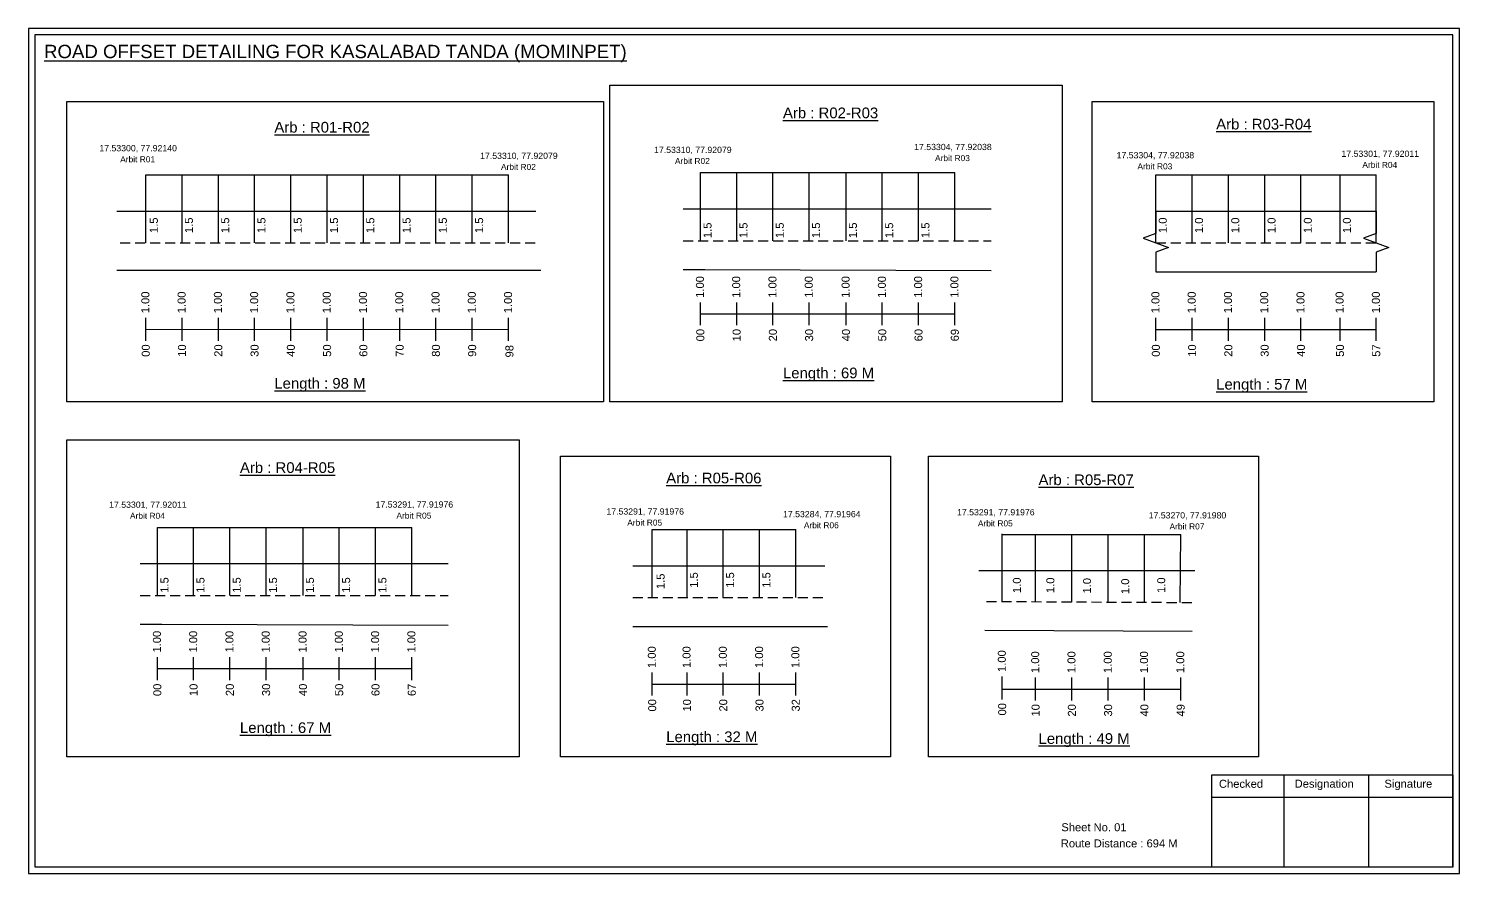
# Model space of a CAD drawing. Header units: inches. Extents: x 354 to 4445, y 133 to 657.
# Drawn here: x 3183 to 3719, y 263 to 580 of the extents above; entities that cross this region are included whole.
import ezdxf

# ---------------------------------------------------------------- set-up
doc = ezdxf.new("R2010")
doc.units = ezdxf.units.IN
doc.header["$MEASUREMENT"] = 0
doc.linetypes.add('DASHED2', pattern=[0.375, 0.25, -0.125])
doc.layers.add('PDF_Geometry', color=7, linetype='Continuous')
doc.layers.add('PDF_Text', color=5, linetype='Continuous')
doc.styles.add('PDF Arial', font='arial.ttf')
doc.styles.get("Standard").update_dxf_attribs({"font": 'arial.ttf'})

msp = doc.modelspace()

# ---------------------------------------------------------------- linework, layer by layer
at = {"color": 5}
for p, q in [((3434.6, 525.91), (3530.01, 525.91)), ((3226.65, 525.12), (3362.65, 525.12)), ((3605.38, 525.12), (3688.03, 525.12)), ((3230.98, 392.91), (3326.4, 392.92)), ((3416.55, 392.13), (3470.38, 392.13)), ((3547.79, 390.25), (3614.71, 390.25))]:
    msp.add_line(p, q, dxfattribs=at)
for p, q in [((3434.6, 500.37), (3434.6, 525.91)), ((3448.2, 500.37), (3448.2, 525.91)), ((3461.8, 500.37), (3461.8, 525.91)), ((3475.4, 500.37), (3475.4, 525.91)), ((3489.21, 500.37), (3489.21, 525.91)), ((3502.81, 500.37), (3502.81, 525.91)), ((3516.41, 500.37), (3516.41, 525.91)), ((3530.01, 500.37), (3530.01, 525.91)), ((3226.65, 499.58), (3226.65, 525.12)), ((3240.25, 499.58), (3240.25, 525.12)), ((3253.85, 499.58), (3253.85, 525.12)), ((3267.45, 499.58), (3267.45, 525.12)), ((3281.05, 499.58), (3281.05, 525.12)), ((3294.65, 499.58), (3294.65, 525.12)), ((3308.25, 499.58), (3308.25, 525.12)), ((3321.85, 499.58), (3321.85, 525.12)), ((3335.45, 499.58), (3335.45, 525.12)), ((3349.05, 499.58), (3349.05, 525.12)), ((3362.65, 499.58), (3362.65, 525.12)), ((3605.38, 499.58), (3605.38, 525.12)), ((3618.98, 499.58), (3618.98, 525.12)), ((3632.58, 499.58), (3632.58, 525.12)), ((3646.18, 499.58), (3646.18, 525.12)), ((3659.78, 499.58), (3659.78, 525.12)), ((3674.43, 499.59), (3674.43, 525.12)), ((3688.03, 499.59), (3688.03, 525.12)), ((3215.78, 511.47), (3372.93, 511.47)), ((3543.61, 512.26), (3428.19, 512.26)), ((3605.38, 511.47), (3688.03, 511.47)), ((3374.75, 489.28), (3215.78, 489.28)), ((3428.19, 489.57), (3436.25, 489.57)), ((3436.25, 489.57), (3543.61, 489.27)), ((3605.38, 488.78), (3688.03, 488.78)), ((3230.98, 367.38), (3230.98, 392.92)), ((3244.58, 367.38), (3244.58, 392.92)), ((3258.18, 367.38), (3258.18, 392.92)), ((3271.78, 367.38), (3271.78, 392.92)), ((3285.6, 367.38), (3285.6, 392.92)), ((3299.2, 367.38), (3299.2, 392.92)), ((3312.8, 367.38), (3312.8, 392.92)), ((3326.4, 367.38), (3326.4, 392.92)), ((3416.55, 366.59), (3416.55, 392.13)), ((3429.58, 366.59), (3429.58, 392.13)), ((3443.18, 366.59), (3443.18, 392.13)), ((3456.78, 366.59), (3456.78, 392.13)), ((3470.38, 366.59), (3470.38, 392.13)), ((3547.79, 365.01), (3547.79, 390.55)), ((3560.31, 364.96), (3560.31, 390.25)), ((3573.91, 364.91), (3573.91, 390.25)), ((3587.51, 364.97), (3587.51, 390.25)), ((3601.11, 364.71), (3601.11, 390.25)), ((3614.48, 364.75), (3614.71, 390.25)), ((3340, 379.26), (3224.57, 379.26)), ((3409.21, 378.47), (3481.24, 378.47)), ((3619.96, 376.58), (3539, 376.58)), ((3224.57, 356.58), (3232.63, 356.58)), ((3232.63, 356.58), (3340, 356.28)), ((3409.21, 355.79), (3482.24, 355.79)), ((3541.21, 354.37), (3618.94, 353.94))]:
    msp.add_line(p, q)
at = {"linetype": 'DASHED2', "ltscale": 15}
for p, q in [((3217.05, 499.58), (3372.93, 499.58)), ((3428.19, 500.37), (3543.61, 500.37)), ((3605.38, 499.59), (3688.03, 499.59)), ((3224.57, 367.38), (3340, 367.38)), ((3409.21, 366.59), (3481.74, 366.59)), ((3541.93, 365.16), (3620.21, 364.75))]:
    msp.add_line(p, q, dxfattribs=at)
at = {"color": 217, "true_color": 0x93278f}
for p, q in [((3434.6, 468.68), (3434.6, 477.24)), ((3434.6, 472.95), (3530.01, 473.01)), ((3448.2, 468.68), (3448.2, 477.24)), ((3461.8, 468.68), (3461.8, 477.24)), ((3475.4, 468.68), (3475.4, 477.24)), ((3489.21, 468.68), (3489.21, 477.24)), ((3502.81, 468.68), (3502.81, 477.24)), ((3516.41, 468.68), (3516.41, 477.24)), ((3530.01, 468.68), (3530.01, 477.24)), ((3226.65, 462.88), (3226.65, 471.44)), ((3226.65, 467.15), (3362.65, 467.18)), ((3240.25, 462.88), (3240.25, 471.44)), ((3253.85, 462.88), (3253.85, 471.44)), ((3267.45, 462.88), (3267.45, 471.44)), ((3281.05, 462.88), (3281.05, 471.44)), ((3294.65, 462.88), (3294.65, 471.44)), ((3308.25, 462.88), (3308.25, 471.44)), ((3321.85, 462.88), (3321.85, 471.44)), ((3335.45, 462.88), (3335.45, 471.44)), ((3349.05, 462.88), (3349.05, 471.44)), ((3362.65, 462.88), (3362.65, 471.44)), ((3605.38, 462.88), (3605.38, 471.44)), ((3605.38, 467.15), (3688.03, 467.16)), ((3618.98, 462.88), (3618.98, 471.44)), ((3632.58, 462.88), (3632.58, 471.44)), ((3646.18, 462.88), (3646.18, 471.44)), ((3659.78, 462.88), (3659.78, 471.44)), ((3674.43, 462.89), (3674.43, 471.44)), ((3688.03, 462.89), (3688.03, 471.44)), ((3230.98, 335.69), (3230.98, 344.24)), ((3244.58, 335.69), (3244.58, 344.24)), ((3258.18, 335.69), (3258.18, 344.24)), ((3271.78, 335.69), (3271.78, 344.24)), ((3285.6, 335.69), (3285.6, 344.24)), ((3299.2, 335.69), (3299.2, 344.24)), ((3312.8, 335.69), (3312.8, 344.24)), ((3326.4, 335.69), (3326.4, 344.24)), ((3230.98, 339.96), (3326.4, 340.02)), ((3416.55, 329.89), (3416.55, 338.45)), ((3429.58, 329.89), (3429.58, 338.45)), ((3443.18, 329.89), (3443.18, 338.45)), ((3456.78, 329.89), (3456.78, 338.45)), ((3470.38, 329.89), (3470.38, 338.45)), ((3416.55, 334.16), (3470.38, 334.17)), ((3547.79, 328.4), (3547.79, 336.96)), ((3560.31, 328.01), (3560.31, 336.57)), ((3573.91, 328.01), (3573.91, 336.57)), ((3587.51, 328.01), (3587.51, 336.57)), ((3601.11, 328.01), (3601.11, 336.57)), ((3614.71, 328.01), (3614.71, 336.57)), ((3547.79, 332.28), (3614.71, 332.3))]:
    msp.add_line(p, q, dxfattribs=at)
for points in [[(3400.67, 558.74), (3570.28, 558.74), (3570.28, 439.92), (3400.67, 439.92)], [(3197.06, 552.6), (3398.3, 552.6), (3398.3, 439.92), (3197.06, 439.92)], [(3581.51, 552.6), (3709.61, 552.6), (3709.61, 439.92), (3581.51, 439.92)], [(3197.06, 425.75), (3366.67, 425.75), (3366.67, 306.93), (3197.06, 306.93)], [(3382.09, 419.61), (3505.89, 419.61), (3505.89, 306.93), (3382.09, 306.93)], [(3520.08, 419.61), (3643.89, 419.61), (3643.89, 306.93), (3520.08, 306.93)]]:
    msp.add_lwpolyline(points, close=True)
at = {"linetype": 'Continuous'}
for points in [[(3605.38, 511.47), (3605.38, 503.03), (3600.64, 501.31), (3610.12, 497.86), (3605.38, 496.13), (3605.38, 488.78)], [(3688.03, 511.47), (3688.03, 503.03), (3683.29, 501.31), (3692.78, 497.86), (3688.03, 496.13), (3688.03, 488.78)]]:
    msp.add_lwpolyline(points, dxfattribs=at)
at = {"layer": 'PDF_Geometry'}
for points in [[(3182.71, 579.9), (3182.71, 263.19), (3719.19, 263.19), (3719.19, 579.9)], [(3185.04, 577.58), (3185.04, 265.61), (3716.77, 265.61), (3716.77, 577.58)]]:
    msp.add_lwpolyline(points, close=True, dxfattribs=at)
at = {"layer": 'PDF_Geometry', "color": 242, "true_color": 0xcc1f26}
msp.add_lwpolyline([(3716.77, 265.52), (3626.42, 265.52), (3626.42, 300.13), (3716.77, 300.13)], close=True, dxfattribs=at)
for points in [[(3653.41, 300.13), (3653.41, 265.52)], [(3685.13, 300.13), (3685.13, 265.52)], [(3626.42, 291.76), (3716.77, 291.76)]]:
    msp.add_lwpolyline(points, dxfattribs=at)

# ---------------------------------------------------------------- texts
at = {"color": 242, "true_color": 0xcd2027}
for s, height, p in [('%%UROAD OFFSET DETAILING FOR KASALABAD TANDA (MOMINPET)', 5, (3188.49, 568.83)), ('%%UArb : R02-R03', 4, (3465.56, 546.31)), ('%%UArb : R01-R02', 4, (3274.85, 540.93)), ('%%UArb : R03-R04', 4, (3628, 542.09)), ('%%ULength : 69 M', 4, (3465.56, 448.81)), ('%%ULength : 98 M', 4, (3274.85, 444.93)), ('%%ULength : 57 M', 4, (3628, 444.59)), ('%%UArb : R04-R05', 4, (3261.95, 413.32)), ('%%UArb : R05-R06', 4, (3421.79, 409.42)), ('%%UArb : R05-R07', 4, (3561.39, 408.76)), ('%%ULength : 67 M', 4, (3261.95, 315.82)), ('%%ULength : 32 M', 4, (3421.79, 312.42)), ('%%ULength : 49 M', 4, (3561.39, 311.76))]:
    msp.add_text(s, height=height, dxfattribs=at).set_placement(p)
at = {"color": 5}
for s, height, p in [('17.53304, 77.92038', 2.34, (3514.75, 534.36)), ('17.53300, 77.92140', 2.34, (3209.24, 533.91)), ('Arbit R01', 2.246, (3217.06, 529.79)), ('17.53310, 77.92079', 2.34, (3352.01, 531.06)), ('17.53310, 77.92079', 2.34, (3417.23, 533.28)), ('Arbit R02', 2.246, (3425.05, 529.16)), ('Arbit R03', 2.246, (3522.57, 530.23)), ('17.53304, 77.92038', 2.34, (3590.66, 531.26)), ('17.53301, 77.92011', 2.34, (3674.98, 531.83)), ('Arbit R02', 2.246, (3359.83, 526.93)), ('Arbit R03', 2.246, (3598.48, 527.13)), ('Arbit R04', 2.246, (3682.8, 527.7)), ('17.53301, 77.92011', 2.34, (3212.9, 400.25)), ('17.53291, 77.91976', 2.34, (3312.81, 400.33)), ('Arbit R04', 2.246, (3220.72, 396.12)), ('Arbit R05', 2.246, (3320.63, 396.21)), ('17.53291, 77.91976', 2.34, (3399.36, 397.71)), ('17.53284, 77.91964', 2.34, (3465.58, 396.72)), ('17.53291, 77.91976', 2.34, (3530.83, 397.41)), ('17.53270, 77.91980', 2.34, (3602.69, 396.26)), ('Arbit R05', 2.246, (3407.18, 393.58)), ('Arbit R06', 2.246, (3473.4, 392.59)), ('Arbit R05', 2.246, (3538.65, 393.28)), ('Arbit R07', 2.246, (3610.51, 392.14))]:
    msp.add_text(s, height=height, dxfattribs=at).set_placement(p)
for s, p in [('1.5', (3231.16, 503.26)), ('1.5', (3244.32, 503.26)), ('1.5', (3257.92, 503.26)), ('1.5', (3271.52, 503.26)), ('1.5', (3285.12, 503.26)), ('1.5', (3298.72, 503.26)), ('1.5', (3312.32, 503.26)), ('1.5', (3325.92, 503.26)), ('1.5', (3339.52, 503.26)), ('1.5', (3353.12, 503.26)), ('1.5', (3438.77, 501.37)), ('1.5', (3452.26, 501.37)), ('1.5', (3465.86, 501.37)), ('1.5', (3479.46, 501.37)), ('1.5', (3493.28, 501.37)), ('1.5', (3506.88, 501.37)), ('1.5', (3520.48, 501.37)), ('1.0', (3609.45, 503.26)), ('1.0', (3623.05, 503.26)), ('1.0', (3636.65, 503.26)), ('1.0', (3650.25, 503.26)), ('1.0', (3663.85, 503.26)), ('1.0', (3678.5, 503.26)), ('1.5', (3433.65, 370.26)), ('1.5', (3447.25, 370.26)), ('1.5', (3460.85, 370.26)), ('1.5', (3235.16, 368.38)), ('1.5', (3248.65, 368.38)), ('1.5', (3262.25, 368.38)), ('1.5', (3275.85, 368.38)), ('1.5', (3289.67, 368.38)), ('1.5', (3303.27, 368.38)), ('1.5', (3316.87, 368.38)), ('1.5', (3421.18, 369.76)), ('1.0', (3554.75, 368.3)), ('1.0', (3567.32, 368.3)), ('1.0', (3581.06, 368.11)), ('1.0', (3595.38, 367.91)), ('1.0', (3608.89, 368.32))]:
    msp.add_text(s, height=3, rotation=90).set_placement(p)
at = {"color": 217, "true_color": 0x93278f}
for s, p in [('1.00', (3435.92, 478.97)), ('1.00', (3449.52, 478.97)), ('1.00', (3463.12, 478.97)), ('1.00', (3476.72, 478.97)), ('1.00', (3490.54, 478.97)), ('1.00', (3504.14, 478.97)), ('1.00', (3517.74, 478.97)), ('1.00', (3531.34, 478.97)), ('1.00', (3227.98, 473.18)), ('1.00', (3241.58, 473.18)), ('1.00', (3255.18, 473.18)), ('1.00', (3268.78, 473.18)), ('1.00', (3282.38, 473.18)), ('1.00', (3295.98, 473.18)), ('1.00', (3309.58, 473.18)), ('1.00', (3323.18, 473.18)), ('1.00', (3336.78, 473.18)), ('1.00', (3350.38, 473.18)), ('1.00', (3363.98, 473.18)), ('1.00', (3606.71, 473.18)), ('1.00', (3620.31, 473.18)), ('1.00', (3633.91, 473.18)), ('1.00', (3647.51, 473.18)), ('1.00', (3661.11, 473.18)), ('1.00', (3675.76, 473.18)), ('1.00', (3689.36, 473.18)), ('00', (3436.07, 462.65)), ('10', (3449.67, 462.65)), ('20', (3463.27, 462.65)), ('30', (3476.87, 462.65)), ('40', (3490.69, 462.65)), ('50', (3504.29, 462.65)), ('60', (3517.89, 462.65)), ('69', (3531.49, 462.65)), ('00', (3228.13, 456.86)), ('10', (3241.73, 456.86)), ('20', (3255.33, 456.86)), ('30', (3268.93, 456.86)), ('40', (3282.53, 456.86)), ('50', (3296.13, 456.86)), ('60', (3309.73, 456.86)), ('70', (3323.33, 456.86)), ('80', (3336.93, 456.86)), ('90', (3350.53, 456.86)), ('98', (3364.5, 456.61)), ('00', (3606.86, 456.86)), ('10', (3620.46, 456.86)), ('20', (3634.06, 456.86)), ('30', (3647.66, 456.86)), ('40', (3661.26, 456.86)), ('50', (3675.91, 456.86)), ('57', (3689.51, 456.86)), ('1.00', (3232.31, 345.98)), ('1.00', (3245.91, 345.98)), ('1.00', (3259.51, 345.98)), ('1.00', (3273.11, 345.98)), ('1.00', (3286.93, 345.98)), ('1.00', (3300.53, 345.98)), ('1.00', (3314.13, 345.98)), ('1.00', (3327.73, 345.98)), ('1.00', (3417.88, 340.19)), ('1.00', (3430.91, 340.19)), ('1.00', (3444.51, 340.19)), ('1.00', (3458.11, 340.19)), ('1.00', (3471.71, 340.19)), ('1.00', (3549.11, 338.7)), ('1.00', (3561.63, 338.31)), ('1.00', (3575.23, 338.31)), ('1.00', (3588.83, 338.31)), ('1.00', (3602.43, 338.31)), ('1.00', (3616.03, 338.31)), ('00', (3232.46, 329.66)), ('10', (3246.06, 329.66)), ('20', (3259.66, 329.66)), ('30', (3273.26, 329.66)), ('40', (3287.08, 329.66)), ('50', (3300.68, 329.66)), ('60', (3314.28, 329.66)), ('67', (3327.88, 329.66)), ('00', (3418.03, 323.87)), ('10', (3431.06, 323.87)), ('20', (3444.66, 323.87)), ('30', (3458.26, 323.87)), ('32', (3471.86, 323.87)), ('00', (3549.26, 322.38)), ('10', (3561.78, 321.99)), ('20', (3575.38, 321.99)), ('30', (3588.98, 321.99)), ('40', (3602.58, 321.99)), ('49', (3616.18, 321.99))]:
    msp.add_text(s, height=3, rotation=90, dxfattribs=at).set_placement(p)
for s, p in [('Sheet No. 01', (3569.92, 278.99)), ('Route Distance : 694 M', (3569.74, 272.94))]:
    msp.add_text(s, height=3).set_placement(p)
at = {"layer": 'PDF_Text', "color": 7, "attachment_point": 7, "style": 'PDF Arial'}
for s, insert, char_height in [('Checked', (3629.03, 295.24), 3.001), ('Designation', (3657.41, 294.41), 3.0006), ('Signature', (3691.09, 294.41), 3.001)]:
    msp.add_mtext(s, dxfattribs=dict(at, insert=insert, char_height=char_height))

doc.saveas('drawing.dxf')
